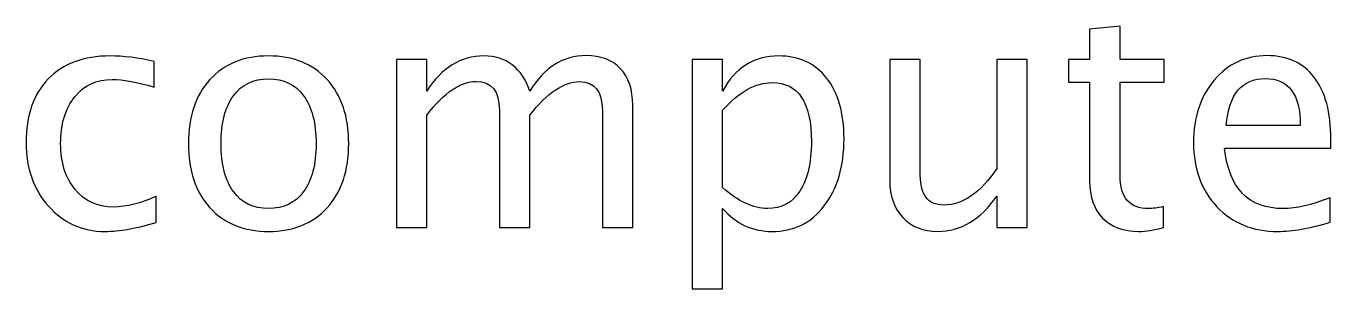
# Model space of a CAD drawing. Header units: centimetres. Extents: x -69 to 69, y -115 to 104.
# Drawn here: x -69.24 to -58.78, y 77.93 to 80.03 of the extents above; entities that cross this region are included whole.
import ezdxf

# ---------------------------------------------------------------- set-up
doc = ezdxf.new("R2010")
doc.units = ezdxf.units.CM
doc.header["$MEASUREMENT"] = 0
doc.layers.add('Layer 1', color=7, linetype='Continuous')

msp = doc.modelspace()

# ---------------------------------------------------------------- linework, layer by layer
at = {"layer": 'Layer 1'}
for points, knots in [([(-60.12577, 78.42086), (-60.20112, 78.40012), (-60.26674, 78.38996), (-60.3222, 78.38996), (-60.3222, 78.38996), (-60.44666, 78.38996), (-60.5436, 78.42552), (-60.61303, 78.49664), (-60.61303, 78.49664), (-60.68288, 78.56776), (-60.71759, 78.6664), (-60.71759, 78.79297), (-60.71759, 78.79297), (-60.71759, 78.79297), (-60.71759, 79.58376), (-60.71759, 79.58376), (-60.71759, 79.58376), (-60.71759, 79.58376), (-60.88608, 79.58376), (-60.88608, 79.58376), (-60.88608, 79.58376), (-60.88608, 79.58376), (-60.88608, 79.76664), (-60.88608, 79.76664), (-60.88608, 79.76664), (-60.88608, 79.76664), (-60.71759, 79.76664), (-60.71759, 79.76664), (-60.71759, 79.76664), (-60.71759, 79.76664), (-60.71759, 80.01006), (-60.71759, 80.01006), (-60.71759, 80.01006), (-60.71759, 80.01006), (-60.47375, 80.03334), (-60.47375, 80.03334), (-60.47375, 80.03334), (-60.47375, 80.03334), (-60.47375, 79.76664), (-60.47375, 79.76664), (-60.47375, 79.76664), (-60.47375, 79.76664), (-60.12069, 79.76664), (-60.12069, 79.76664), (-60.12069, 79.76664), (-60.12069, 79.76664), (-60.12069, 79.58376), (-60.12069, 79.58376), (-60.12069, 79.58376), (-60.12069, 79.58376), (-60.47375, 79.58376), (-60.47375, 79.58376), (-60.47375, 79.58376), (-60.47375, 79.58376), (-60.47375, 78.837), (-60.47375, 78.837), (-60.47375, 78.837), (-60.47375, 78.66089), (-60.39713, 78.57284), (-60.2443, 78.57284), (-60.2443, 78.57284), (-60.21171, 78.57284), (-60.17234, 78.57834), (-60.12577, 78.58893), (-60.12577, 78.58893), (-60.12577, 78.58893), (-60.12577, 78.42086), (-60.12577, 78.42086)], [0, 0, 0, 0, 0.05555556, 0.05555556, 0.05555556, 0.05555556, 0.11111111, 0.11111111, 0.11111111, 0.11111111, 0.16666667, 0.16666667, 0.16666667, 0.16666667, 0.22222222, 0.22222222, 0.22222222, 0.22222222, 0.27777778, 0.27777778, 0.27777778, 0.27777778, 0.33333333, 0.33333333, 0.33333333, 0.33333333, 0.38888889, 0.38888889, 0.38888889, 0.38888889, 0.44444444, 0.44444444, 0.44444444, 0.44444444, 0.5, 0.5, 0.5, 0.5, 0.55555556, 0.55555556, 0.55555556, 0.55555556, 0.61111111, 0.61111111, 0.61111111, 0.61111111, 0.66666667, 0.66666667, 0.66666667, 0.66666667, 0.72222222, 0.72222222, 0.72222222, 0.72222222, 0.77777778, 0.77777778, 0.77777778, 0.77777778, 0.83333333, 0.83333333, 0.83333333, 0.83333333, 0.88888889, 0.88888889, 0.88888889, 0.88888889, 1, 1, 1, 1]), ([(-68.20085, 78.46108), (-68.35875, 78.41367), (-68.49507, 78.38996), (-68.60979, 78.38996), (-68.60979, 78.38996), (-68.79182, 78.38996), (-68.94253, 78.45727), (-69.06233, 78.59147), (-69.06233, 78.59147), (-69.18214, 78.72609), (-69.24225, 78.89584), (-69.24225, 79.10031), (-69.24225, 79.10031), (-69.24225, 79.31875), (-69.18298, 79.48936), (-69.06445, 79.61128), (-69.06445, 79.61128), (-68.94592, 79.73362), (-68.78039, 79.79458), (-68.56788, 79.79458), (-68.56788, 79.79458), (-68.46332, 79.79458), (-68.34563, 79.78019), (-68.21609, 79.7514), (-68.21609, 79.7514), (-68.21609, 79.7514), (-68.21609, 79.54566), (-68.21609, 79.54566), (-68.21609, 79.54566), (-68.35367, 79.5863), (-68.46586, 79.60662), (-68.55222, 79.60662), (-68.55222, 79.60662), (-68.67752, 79.60662), (-68.77785, 79.55963), (-68.85278, 79.46607), (-68.85278, 79.46607), (-68.92771, 79.37252), (-68.96539, 79.24763), (-68.96539, 79.09185), (-68.96539, 79.09185), (-68.96539, 78.94072), (-68.92644, 78.8188), (-68.84897, 78.72524), (-68.84897, 78.72524), (-68.7715, 78.63211), (-68.67033, 78.58554), (-68.5446, 78.58554), (-68.5446, 78.58554), (-68.43326, 78.58554), (-68.31896, 78.61433), (-68.20085, 78.6719), (-68.20085, 78.6719), (-68.20085, 78.6719), (-68.20085, 78.46108), (-68.20085, 78.46108)], [0, 0, 0, 0, 0.06666667, 0.06666667, 0.06666667, 0.06666667, 0.13333333, 0.13333333, 0.13333333, 0.13333333, 0.2, 0.2, 0.2, 0.2, 0.26666667, 0.26666667, 0.26666667, 0.26666667, 0.33333333, 0.33333333, 0.33333333, 0.33333333, 0.4, 0.4, 0.4, 0.4, 0.46666667, 0.46666667, 0.46666667, 0.46666667, 0.53333333, 0.53333333, 0.53333333, 0.53333333, 0.6, 0.6, 0.6, 0.6, 0.66666667, 0.66666667, 0.66666667, 0.66666667, 0.73333333, 0.73333333, 0.73333333, 0.73333333, 0.8, 0.8, 0.8, 0.8, 0.86666667, 0.86666667, 0.86666667, 0.86666667, 1, 1, 1, 1]), ([(-67.29873, 78.38996), (-67.49643, 78.38996), (-67.65306, 78.45304), (-67.76821, 78.57919), (-67.76821, 78.57919), (-67.88378, 78.70534), (-67.94135, 78.87679), (-67.94135, 79.09312), (-67.94135, 79.09312), (-67.94135, 79.30902), (-67.88378, 79.48004), (-67.76821, 79.60577), (-67.76821, 79.60577), (-67.65306, 79.7315), (-67.49643, 79.79458), (-67.29873, 79.79458), (-67.29873, 79.79458), (-67.10103, 79.79458), (-66.9444, 79.7315), (-66.82925, 79.60577), (-66.82925, 79.60577), (-66.71368, 79.48004), (-66.65611, 79.30902), (-66.65611, 79.09312), (-66.65611, 79.09312), (-66.65611, 78.87679), (-66.71368, 78.70534), (-66.82925, 78.57919), (-66.82925, 78.57919), (-66.9444, 78.45304), (-67.10103, 78.38996), (-67.29873, 78.38996)], [0, 0, 0, 0, 0.11111111, 0.11111111, 0.11111111, 0.11111111, 0.22222222, 0.22222222, 0.22222222, 0.22222222, 0.33333333, 0.33333333, 0.33333333, 0.33333333, 0.44444444, 0.44444444, 0.44444444, 0.44444444, 0.55555556, 0.55555556, 0.55555556, 0.55555556, 0.66666667, 0.66666667, 0.66666667, 0.66666667, 0.77777778, 0.77777778, 0.77777778, 0.77777778, 1, 1, 1, 1]), ([(-66.27426, 78.42044), (-66.27426, 78.42044), (-66.27426, 79.76664), (-66.27426, 79.76664), (-66.27426, 79.76664), (-66.27426, 79.76664), (-66.03042, 79.76664), (-66.03042, 79.76664), (-66.03042, 79.76664), (-66.03042, 79.76664), (-66.03042, 79.51222), (-66.03042, 79.51222), (-66.03042, 79.51222), (-65.91146, 79.7006), (-65.75906, 79.79458), (-65.57237, 79.79458), (-65.57237, 79.79458), (-65.39246, 79.79458), (-65.27011, 79.7006), (-65.20492, 79.51222), (-65.20492, 79.51222), (-65.08935, 79.70229), (-64.93864, 79.79712), (-64.75365, 79.79712), (-64.75365, 79.79712), (-64.63554, 79.79712), (-64.54367, 79.76241), (-64.47806, 79.69256), (-64.47806, 79.69256), (-64.41244, 79.62271), (-64.37942, 79.52492), (-64.37942, 79.39919), (-64.37942, 79.39919), (-64.37942, 79.39919), (-64.37942, 78.42044), (-64.37942, 78.42044), (-64.37942, 78.42044), (-64.37942, 78.42044), (-64.62326, 78.42044), (-64.62326, 78.42044), (-64.62326, 78.42044), (-64.62326, 78.42044), (-64.62326, 79.35897), (-64.62326, 79.35897), (-64.62326, 79.35897), (-64.62326, 79.51222), (-64.68422, 79.58884), (-64.80614, 79.58884), (-64.80614, 79.58884), (-64.93272, 79.58884), (-65.06564, 79.49952), (-65.20492, 79.32045), (-65.20492, 79.32045), (-65.20492, 79.32045), (-65.20492, 78.42044), (-65.20492, 78.42044), (-65.20492, 78.42044), (-65.20492, 78.42044), (-65.44876, 78.42044), (-65.44876, 78.42044), (-65.44876, 78.42044), (-65.44876, 78.42044), (-65.44876, 79.35982), (-65.44876, 79.35982), (-65.44876, 79.35982), (-65.44876, 79.51433), (-65.51057, 79.59138), (-65.6346, 79.59138), (-65.6346, 79.59138), (-65.75779, 79.59138), (-65.88987, 79.50163), (-66.03042, 79.32172), (-66.03042, 79.32172), (-66.03042, 79.32172), (-66.03042, 78.42044), (-66.03042, 78.42044), (-66.03042, 78.42044), (-66.03042, 78.42044), (-66.27426, 78.42044), (-66.27426, 78.42044)], [0, 0, 0, 0, 0.04761905, 0.04761905, 0.04761905, 0.04761905, 0.0952381, 0.0952381, 0.0952381, 0.0952381, 0.14285714, 0.14285714, 0.14285714, 0.14285714, 0.19047619, 0.19047619, 0.19047619, 0.19047619, 0.23809524, 0.23809524, 0.23809524, 0.23809524, 0.28571429, 0.28571429, 0.28571429, 0.28571429, 0.33333333, 0.33333333, 0.33333333, 0.33333333, 0.38095238, 0.38095238, 0.38095238, 0.38095238, 0.42857143, 0.42857143, 0.42857143, 0.42857143, 0.47619048, 0.47619048, 0.47619048, 0.47619048, 0.52380952, 0.52380952, 0.52380952, 0.52380952, 0.57142857, 0.57142857, 0.57142857, 0.57142857, 0.61904762, 0.61904762, 0.61904762, 0.61904762, 0.66666667, 0.66666667, 0.66666667, 0.66666667, 0.71428571, 0.71428571, 0.71428571, 0.71428571, 0.76190476, 0.76190476, 0.76190476, 0.76190476, 0.80952381, 0.80952381, 0.80952381, 0.80952381, 0.85714286, 0.85714286, 0.85714286, 0.85714286, 0.9047619, 0.9047619, 0.9047619, 0.9047619, 1, 1, 1, 1]), ([(-63.90275, 77.93022), (-63.90275, 77.93022), (-63.90275, 79.76664), (-63.90275, 79.76664), (-63.90275, 79.76664), (-63.90275, 79.76664), (-63.65891, 79.76664), (-63.65891, 79.76664), (-63.65891, 79.76664), (-63.65891, 79.76664), (-63.65891, 79.51222), (-63.65891, 79.51222), (-63.65891, 79.51222), (-63.559, 79.7006), (-63.40872, 79.79458), (-63.20848, 79.79458), (-63.20848, 79.79458), (-63.04635, 79.79458), (-62.91892, 79.73574), (-62.82579, 79.61763), (-62.82579, 79.61763), (-62.73266, 79.49952), (-62.68609, 79.33823), (-62.68609, 79.13376), (-62.68609, 79.13376), (-62.68609, 78.91108), (-62.73901, 78.73117), (-62.84442, 78.59485), (-62.84442, 78.59485), (-62.94983, 78.45812), (-63.08868, 78.38996), (-63.26055, 78.38996), (-63.26055, 78.38996), (-63.42015, 78.38996), (-63.55308, 78.45092), (-63.65891, 78.57326), (-63.65891, 78.57326), (-63.65891, 78.57326), (-63.65891, 77.93022), (-63.65891, 77.93022), (-63.65891, 77.93022), (-63.65891, 77.93022), (-63.90275, 77.93022), (-63.90275, 77.93022)], [0, 0, 0, 0, 0.08333333, 0.08333333, 0.08333333, 0.08333333, 0.16666667, 0.16666667, 0.16666667, 0.16666667, 0.25, 0.25, 0.25, 0.25, 0.33333333, 0.33333333, 0.33333333, 0.33333333, 0.41666667, 0.41666667, 0.41666667, 0.41666667, 0.5, 0.5, 0.5, 0.5, 0.58333333, 0.58333333, 0.58333333, 0.58333333, 0.66666667, 0.66666667, 0.66666667, 0.66666667, 0.75, 0.75, 0.75, 0.75, 0.83333333, 0.83333333, 0.83333333, 0.83333333, 1, 1, 1, 1]), ([(-61.46096, 78.42044), (-61.46096, 78.42044), (-61.46096, 78.67359), (-61.46096, 78.67359), (-61.46096, 78.67359), (-61.59092, 78.48436), (-61.74883, 78.38996), (-61.93425, 78.38996), (-61.93425, 78.38996), (-62.05193, 78.38996), (-62.14549, 78.42679), (-62.21492, 78.50087), (-62.21492, 78.50087), (-62.28477, 78.57496), (-62.31948, 78.67444), (-62.31948, 78.80017), (-62.31948, 78.80017), (-62.31948, 78.80017), (-62.31948, 79.76664), (-62.31948, 79.76664), (-62.31948, 79.76664), (-62.31948, 79.76664), (-62.07564, 79.76664), (-62.07564, 79.76664), (-62.07564, 79.76664), (-62.07564, 79.76664), (-62.07564, 78.87976), (-62.07564, 78.87976), (-62.07564, 78.87976), (-62.07564, 78.77858), (-62.06082, 78.70704), (-62.03161, 78.6647), (-62.03161, 78.6647), (-62.00198, 78.62195), (-61.95287, 78.60078), (-61.88387, 78.60078), (-61.88387, 78.60078), (-61.73486, 78.60078), (-61.59346, 78.69857), (-61.46096, 78.89457), (-61.46096, 78.89457), (-61.46096, 78.89457), (-61.46096, 79.76664), (-61.46096, 79.76664), (-61.46096, 79.76664), (-61.46096, 79.76664), (-61.21712, 79.76664), (-61.21712, 79.76664), (-61.21712, 79.76664), (-61.21712, 79.76664), (-61.21712, 78.42044), (-61.21712, 78.42044), (-61.21712, 78.42044), (-61.21712, 78.42044), (-61.46096, 78.42044), (-61.46096, 78.42044)], [0, 0, 0, 0, 0.06666667, 0.06666667, 0.06666667, 0.06666667, 0.13333333, 0.13333333, 0.13333333, 0.13333333, 0.2, 0.2, 0.2, 0.2, 0.26666667, 0.26666667, 0.26666667, 0.26666667, 0.33333333, 0.33333333, 0.33333333, 0.33333333, 0.4, 0.4, 0.4, 0.4, 0.46666667, 0.46666667, 0.46666667, 0.46666667, 0.53333333, 0.53333333, 0.53333333, 0.53333333, 0.6, 0.6, 0.6, 0.6, 0.66666667, 0.66666667, 0.66666667, 0.66666667, 0.73333333, 0.73333333, 0.73333333, 0.73333333, 0.8, 0.8, 0.8, 0.8, 0.86666667, 0.86666667, 0.86666667, 0.86666667, 1, 1, 1, 1]), ([(-58.78973, 78.46362), (-58.95356, 78.41451), (-59.09368, 78.38996), (-59.21052, 78.38996), (-59.21052, 78.38996), (-59.40991, 78.38996), (-59.57205, 78.456), (-59.69693, 78.58766), (-59.69693, 78.58766), (-59.82182, 78.71931), (-59.88447, 78.88992), (-59.88447, 79.09989), (-59.88447, 79.09989), (-59.88447, 79.30351), (-59.82944, 79.47073), (-59.71895, 79.60154), (-59.71895, 79.60154), (-59.60846, 79.73193), (-59.46706, 79.79712), (-59.29477, 79.79712), (-59.29477, 79.79712), (-59.13178, 79.79712), (-59.00563, 79.73912), (-58.91673, 79.62313), (-58.91673, 79.62313), (-58.82783, 79.50714), (-58.78338, 79.34288), (-58.78338, 79.12995), (-58.78338, 79.12995), (-58.78338, 79.12995), (-58.78465, 79.05544), (-58.78465, 79.05544), (-58.78465, 79.05544), (-58.78465, 79.05544), (-59.63555, 79.05544), (-59.63555, 79.05544), (-59.63555, 79.05544), (-59.59999, 78.73371), (-59.44293, 78.57284), (-59.1648, 78.57284), (-59.1648, 78.57284), (-59.06278, 78.57284), (-58.9379, 78.60163), (-58.78973, 78.6592), (-58.78973, 78.6592), (-58.78973, 78.6592), (-58.78973, 78.46362), (-58.78973, 78.46362)], [0, 0, 0, 0, 0.07692308, 0.07692308, 0.07692308, 0.07692308, 0.15384615, 0.15384615, 0.15384615, 0.15384615, 0.23076923, 0.23076923, 0.23076923, 0.23076923, 0.30769231, 0.30769231, 0.30769231, 0.30769231, 0.38461538, 0.38461538, 0.38461538, 0.38461538, 0.46153846, 0.46153846, 0.46153846, 0.46153846, 0.53846154, 0.53846154, 0.53846154, 0.53846154, 0.61538462, 0.61538462, 0.61538462, 0.61538462, 0.69230769, 0.69230769, 0.69230769, 0.69230769, 0.76923077, 0.76923077, 0.76923077, 0.76923077, 0.84615385, 0.84615385, 0.84615385, 0.84615385, 1, 1, 1, 1]), ([(-67.29915, 78.57284), (-67.1785, 78.57284), (-67.08452, 78.61814), (-67.01764, 78.70915), (-67.01764, 78.70915), (-66.95117, 78.79975), (-66.91773, 78.92802), (-66.91773, 79.09312), (-66.91773, 79.09312), (-66.91773, 79.25779), (-66.95117, 79.38564), (-67.01764, 79.47623), (-67.01764, 79.47623), (-67.08452, 79.5664), (-67.1785, 79.6117), (-67.29915, 79.6117), (-67.29915, 79.6117), (-67.42023, 79.6117), (-67.51421, 79.5664), (-67.58025, 79.47623), (-67.58025, 79.47623), (-67.64671, 79.38564), (-67.67973, 79.25779), (-67.67973, 79.09312), (-67.67973, 79.09312), (-67.67973, 78.92802), (-67.64671, 78.79975), (-67.58025, 78.70915), (-67.58025, 78.70915), (-67.51421, 78.61814), (-67.42023, 78.57284), (-67.29915, 78.57284)], [0, 0, 0, 0, 0.11111111, 0.11111111, 0.11111111, 0.11111111, 0.22222222, 0.22222222, 0.22222222, 0.22222222, 0.33333333, 0.33333333, 0.33333333, 0.33333333, 0.44444444, 0.44444444, 0.44444444, 0.44444444, 0.55555556, 0.55555556, 0.55555556, 0.55555556, 0.66666667, 0.66666667, 0.66666667, 0.66666667, 0.77777778, 0.77777778, 0.77777778, 0.77777778, 1, 1, 1, 1]), ([(-59.62285, 79.23832), (-59.62285, 79.23832), (-59.02849, 79.23832), (-59.02849, 79.23832), (-59.02849, 79.23832), (-59.02849, 79.48893), (-59.12205, 79.61424), (-59.30874, 79.61424), (-59.30874, 79.61424), (-59.4967, 79.61424), (-59.60126, 79.48893), (-59.62285, 79.23832)], [0, 0, 0, 0, 0.25, 0.25, 0.25, 0.25, 0.5, 0.5, 0.5, 0.5, 1, 1, 1, 1]), ([(-63.65891, 78.74133), (-63.53318, 78.62914), (-63.41338, 78.57284), (-63.2995, 78.57284), (-63.2995, 78.57284), (-63.18732, 78.57284), (-63.10053, 78.61983), (-63.03957, 78.71339), (-63.03957, 78.71339), (-62.97819, 78.80694), (-62.94771, 78.9386), (-62.94771, 79.10878), (-62.94771, 79.10878), (-62.94771, 79.42374), (-63.05185, 79.58122), (-63.26013, 79.58122), (-63.26013, 79.58122), (-63.39644, 79.58122), (-63.52937, 79.50756), (-63.65891, 79.35982), (-63.65891, 79.35982), (-63.65891, 79.35982), (-63.65891, 78.74133), (-63.65891, 78.74133)], [0, 0, 0, 0, 0.14285714, 0.14285714, 0.14285714, 0.14285714, 0.28571429, 0.28571429, 0.28571429, 0.28571429, 0.42857143, 0.42857143, 0.42857143, 0.42857143, 0.57142857, 0.57142857, 0.57142857, 0.57142857, 0.71428571, 0.71428571, 0.71428571, 0.71428571, 1, 1, 1, 1])]:
    msp.add_open_spline(points, degree=3, knots=knots, dxfattribs=at)

doc.saveas('drawing.dxf')
